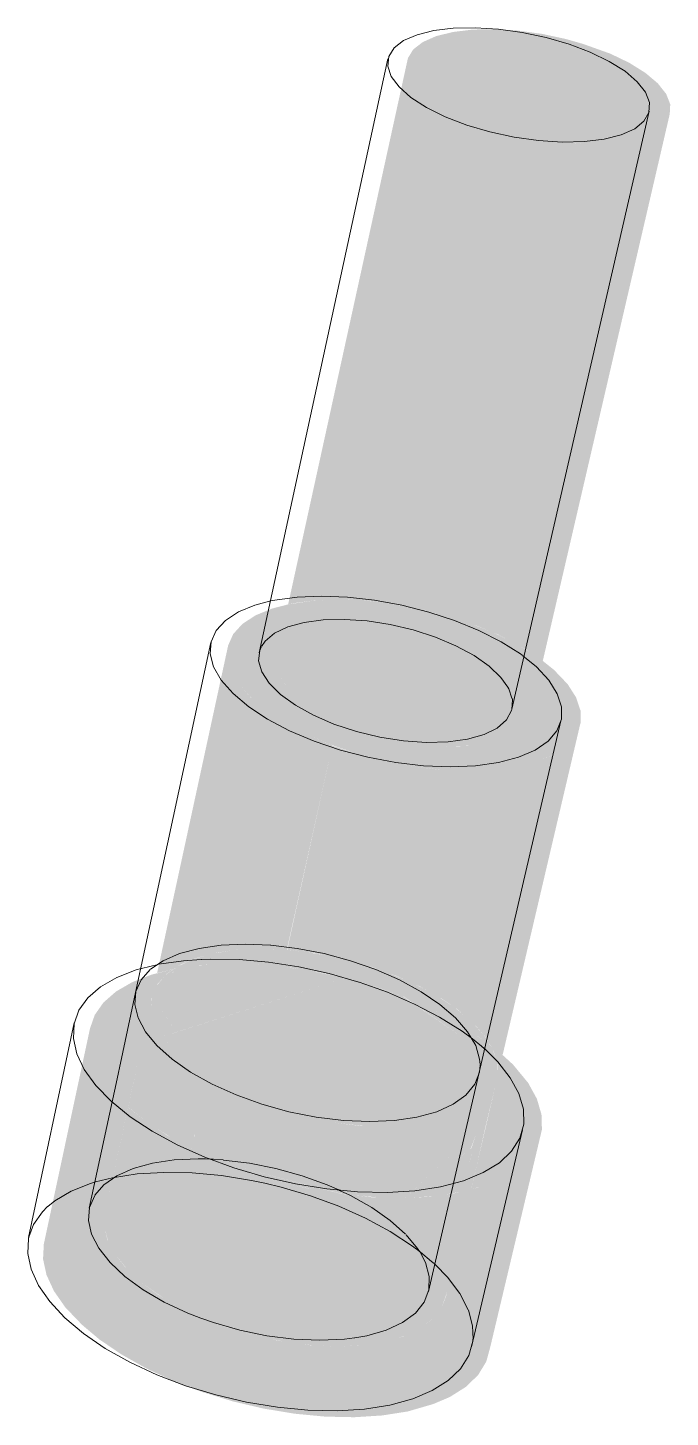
# Model space of a CAD drawing. Header units: inches. Extents: x -8026 to -8021, y -2777 to 2751.
# Drawn here: x -8025.0782 to -8025.0055, y 1923.4409 to 1923.5981 of the extents above; entities that cross this region are included whole.
import ezdxf

# ---------------------------------------------------------------- set-up
doc = ezdxf.new("R2010")
doc.units = ezdxf.units.IN
doc.header["$MEASUREMENT"] = 0
doc.layers.add('L-SITE', color=91, linetype='Continuous', lineweight=9)
doc.layers.add('L-SITE-1', color=91, linetype='Continuous', lineweight=9, transparency=0.4)

msp = doc.modelspace()

# ---------------------------------------------------------------- hatches: boundary and pattern name
at = {"layer": 'L-SITE-1'}
for points in [[(-8025.01541, 1923.58493), (-8025.01288, 1923.58499), (-8025.01062, 1923.58527), (-8025.0087, 1923.58576), (-8025.00718, 1923.58645), (-8025.00613, 1923.58731), (-8025.00557, 1923.58831), (-8025.00551, 1923.58942), (-8025.00597, 1923.59059), (-8025.00692, 1923.59179), (-8025.00833, 1923.59298), (-8025.01014, 1923.59411), (-8025.0123, 1923.59515), (-8025.01541, 1923.59626), (-8025.01734, 1923.59681), (-8025.02005, 1923.59739), (-8025.02277, 1923.59776), (-8025.02541, 1923.59793), (-8025.02789, 1923.59787), (-8025.03011, 1923.5976), (-8025.03202, 1923.59713), (-8025.03353, 1923.59646), (-8025.03461, 1923.59563), (-8025.03521, 1923.59465), (-8025.03531, 1923.59356), (-8025.03491, 1923.5924), (-8025.03402, 1923.5912), (-8025.03265, 1923.59001), (-8025.03087, 1923.58886), (-8025.02872, 1923.5878), (-8025.02629, 1923.58686), (-8025.02364, 1923.58608), (-8025.02089, 1923.58549), (-8025.01811, 1923.5851), (-8025.0163, 1923.58499)], [(-8025.04877, 1923.53284), (-8025.04796, 1923.533), (-8025.04581, 1923.53329), (-8025.04273, 1923.53339), (-8025.04007, 1923.53329), (-8025.03832, 1923.53309), (-8025.02629, 1923.58686), (-8025.02872, 1923.5878), (-8025.03087, 1923.58886), (-8025.03265, 1923.59001), (-8025.03402, 1923.5912), (-8025.03491, 1923.5924), (-8025.03531, 1923.59356), (-8025.03521, 1923.59465), (-8025.04876, 1923.53289)], [(-8025.01994, 1923.52645), (-8025.00557, 1923.58831), (-8025.00613, 1923.58731), (-8025.00718, 1923.58645), (-8025.0087, 1923.58576), (-8025.01062, 1923.58527), (-8025.01288, 1923.58499), (-8025.01541, 1923.58493), (-8025.01811, 1923.5851), (-8025.02089, 1923.58549), (-8025.02364, 1923.58608), (-8025.02629, 1923.58686), (-8025.03832, 1923.53309), (-8025.0363, 1923.53281), (-8025.03361, 1923.5323), (-8025.03031, 1923.53142), (-8025.02737, 1923.53041), (-8025.02511, 1923.52948), (-8025.02208, 1923.52788), (-8025.02018, 1923.52664)], [(-8025.02825, 1923.51398), (-8025.02538, 1923.5141), (-8025.02279, 1923.51447), (-8025.02051, 1923.51507), (-8025.01855, 1923.51593), (-8025.01717, 1923.51689), (-8025.01618, 1923.51807), (-8025.01567, 1923.51939), (-8025.01567, 1923.52083), (-8025.01618, 1923.52233), (-8025.01713, 1923.52382), (-8025.01868, 1923.52544), (-8025.01994, 1923.52645), (-8025.02134, 1923.5204), (-8025.02191, 1923.51932), (-8025.02296, 1923.51839), (-8025.02445, 1923.51765), (-8025.02633, 1923.51712), (-8025.02853, 1923.51682), (-8025.03099, 1923.51676), (-8025.03403, 1923.51701), (-8025.0363, 1923.51736), (-8025.03929, 1923.51811), (-8025.04151, 1923.51884), (-8025.04386, 1923.51985), (-8025.04592, 1923.52099), (-8025.04763, 1923.52222), (-8025.04906, 1923.52372), (-8025.04976, 1923.5248), (-8025.05013, 1923.52605), (-8025.05, 1923.52722), (-8025.04877, 1923.53284), (-8025.0506, 1923.53237), (-8025.05247, 1923.5316), (-8025.05395, 1923.53063), (-8025.05499, 1923.52949), (-8025.05556, 1923.52821), (-8025.05564, 1923.52682), (-8025.05524, 1923.52535), (-8025.05436, 1923.52383), (-8025.05291, 1923.52222), (-8025.05123, 1923.52082), (-8025.04906, 1923.5194), (-8025.04655, 1923.51808), (-8025.04361, 1923.51685), (-8025.04076, 1923.51589), (-8025.03763, 1923.51507), (-8025.03442, 1923.51447), (-8025.03099, 1923.51409), (-8025.0299, 1923.51405)], [(-8025.03099, 1923.51676), (-8025.02831, 1923.51685), (-8025.02633, 1923.51712), (-8025.02445, 1923.51765), (-8025.02296, 1923.51839), (-8025.02191, 1923.51932), (-8025.02134, 1923.5204), (-8025.01994, 1923.52645), (-8025.02039, 1923.52681), (-8025.02296, 1923.52839), (-8025.02558, 1923.52968), (-8025.02853, 1923.53084), (-8025.03099, 1923.53163), (-8025.03402, 1923.53239), (-8025.03774, 1923.53302), (-8025.04033, 1923.5333), (-8025.04317, 1923.5334), (-8025.04592, 1923.53327), (-8025.04877, 1923.53284), (-8025.05, 1923.52722), (-8025.05013, 1923.52605), (-8025.04976, 1923.5248), (-8025.04892, 1923.52351), (-8025.04763, 1923.52222), (-8025.04592, 1923.52099), (-8025.04386, 1923.51985), (-8025.04151, 1923.51884), (-8025.03896, 1923.518), (-8025.0363, 1923.51736), (-8025.03361, 1923.51694), (-8025.03229, 1923.51685)], [(-8025.0636, 1923.49112), (-8025.06169, 1923.49161), (-8025.06091, 1923.4921), (-8025.05924, 1923.49282), (-8025.05677, 1923.49345), (-8025.05453, 1923.49377), (-8025.05123, 1923.49387), (-8025.04892, 1923.49377), (-8025.04376, 1923.5169), (-8025.04655, 1923.51808), (-8025.04906, 1923.5194), (-8025.05143, 1923.52099), (-8025.05301, 1923.52231), (-8025.05436, 1923.52383), (-8025.05524, 1923.52535), (-8025.05564, 1923.52682), (-8025.05556, 1923.52821), (-8025.0636, 1923.49115)], [(-8025.02448, 1923.4819), (-8025.0157, 1923.51932), (-8025.01618, 1923.51807), (-8025.01717, 1923.51689), (-8025.01863, 1923.51588), (-8025.02052, 1923.51507), (-8025.02279, 1923.51447), (-8025.02539, 1923.5141), (-8025.02825, 1923.51398), (-8025.03168, 1923.51415), (-8025.03445, 1923.51447), (-8025.03763, 1923.51507), (-8025.04076, 1923.51589), (-8025.04377, 1923.51685), (-8025.04888, 1923.49377), (-8025.04581, 1923.4934), (-8025.04228, 1923.49267), (-8025.03929, 1923.49182), (-8025.03661, 1923.49086), (-8025.03385, 1923.48961), (-8025.03129, 1923.48817), (-8025.02962, 1923.48704), (-8025.02761, 1923.48525), (-8025.02645, 1923.48393), (-8025.02598, 1923.48313), (-8025.02462, 1923.48203)], [(-8025.02598, 1923.48313), (-8025.02659, 1923.48408), (-8025.02803, 1923.48568), (-8025.0299, 1923.48723), (-8025.03214, 1923.48869), (-8025.0347, 1923.49002), (-8025.03751, 1923.4912), (-8025.0405, 1923.49219), (-8025.0436, 1923.49297), (-8025.04655, 1923.49349), (-8025.04906, 1923.49378), (-8025.05191, 1923.49389), (-8025.05471, 1923.49375), (-8025.05726, 1923.49335), (-8025.05948, 1923.49272), (-8025.06132, 1923.49186), (-8025.06166, 1923.49161), (-8025.05883, 1923.49203), (-8025.05506, 1923.49219), (-8025.0523, 1923.49212), (-8025.04829, 1923.49171), (-8025.04501, 1923.49116), (-8025.04189, 1923.49045), (-8025.03886, 1923.48958), (-8025.03563, 1923.48844), (-8025.03214, 1923.48689), (-8025.02952, 1923.48551), (-8025.0268, 1923.48376), (-8025.02605, 1923.48318)], [(-8025.06177, 1923.44498), (-8025.06002, 1923.45282), (-8025.06092, 1923.45324), (-8025.06334, 1923.45464), (-8025.06542, 1923.45615), (-8025.06729, 1923.45795), (-8025.0684, 1923.45935), (-8025.06923, 1923.46096), (-8025.0696, 1923.46253), (-8025.06948, 1923.46401), (-8025.06689, 1923.47598), (-8025.06712, 1923.47622), (-8025.06869, 1923.47782), (-8025.07002, 1923.47963), (-8025.07089, 1923.48143), (-8025.07129, 1923.48317), (-8025.07121, 1923.48484), (-8025.07643, 1923.46048), (-8025.07652, 1923.45878), (-8025.07613, 1923.45699), (-8025.07529, 1923.45516), (-8025.07399, 1923.4533), (-8025.0721, 1923.45133), (-8025.07014, 1923.44968), (-8025.06765, 1923.44799), (-8025.06484, 1923.44641)], [(-8025.05824, 1923.45198), (-8025.05444, 1923.469), (-8025.05628, 1923.46967), (-8025.0544, 1923.46918), (-8025.05361, 1923.47273), (-8025.05506, 1923.47107), (-8025.05535, 1923.47107), (-8025.05535, 1923.47222), (-8025.05544, 1923.47195), (-8025.05544, 1923.47464), (-8025.05706, 1923.47318), (-8025.05677, 1923.47407), (-8025.05824, 1923.47239), (-8025.05824, 1923.47431), (-8025.05884, 1923.47262), (-8025.0594, 1923.47262), (-8025.0594, 1923.4747), (-8025.06001, 1923.47281), (-8025.06001, 1923.47673), (-8025.0609, 1923.47673), (-8025.06092, 1923.47664), (-8025.06092, 1923.47754), (-8025.06102, 1923.47754), (-8025.06174, 1923.47519), (-8025.06174, 1923.47754), (-8025.06305, 1923.47754), (-8025.06305, 1923.47785), (-8025.06314, 1923.47754), (-8025.06334, 1923.47754), (-8025.06334, 1923.47933), (-8025.06427, 1923.47938), (-8025.06427, 1923.48081), (-8025.06506, 1923.48081), (-8025.06491, 1923.48143), (-8025.06549, 1923.48143), (-8025.06513, 1923.48327), (-8025.06532, 1923.48321), (-8025.06655, 1923.47752), (-8025.0594, 1923.47107), (-8025.06249, 1923.47278), (-8025.0651, 1923.47454), (-8025.06689, 1923.47596), (-8025.06948, 1923.46401), (-8025.0696, 1923.46253), (-8025.06918, 1923.46086), (-8025.0684, 1923.45935), (-8025.06694, 1923.45756), (-8025.06542, 1923.45615), (-8025.06306, 1923.45448), (-8025.06092, 1923.45324), (-8025.05849, 1923.4521)], [(-8025.04126, 1923.44088), (-8025.03813, 1923.44108), (-8025.03524, 1923.44153), (-8025.03235, 1923.44237), (-8025.03046, 1923.44317), (-8025.02864, 1923.44432), (-8025.02726, 1923.44566), (-8025.02634, 1923.44717), (-8025.02589, 1923.44881), (-8025.02004, 1923.47342), (-8025.02048, 1923.47182), (-8025.0214, 1923.47034), (-8025.02279, 1923.46903), (-8025.02461, 1923.4679), (-8025.02726, 1923.46688), (-8025.02806, 1923.46667), (-8025.03088, 1923.45463), (-8025.0314, 1923.45323), (-8025.03239, 1923.45198), (-8025.03383, 1923.4509), (-8025.03568, 1923.45004), (-8025.03824, 1923.44935), (-8025.0405, 1923.44901), (-8025.04322, 1923.44888), (-8025.04627, 1923.44903), (-8025.04982, 1923.44953), (-8025.05296, 1923.45022), (-8025.05571, 1923.45104), (-8025.05849, 1923.4521), (-8025.06002, 1923.45282), (-8025.06177, 1923.44498), (-8025.05849, 1923.44373), (-8025.05506, 1923.44268), (-8025.05156, 1923.44186), (-8025.04805, 1923.44128), (-8025.04459, 1923.44095), (-8025.04238, 1923.4409)]]:
    msp.add_hatch(color=256, dxfattribs=at).paths.add_polyline_path(points, flags=0)
h = msp.add_hatch(color=256, dxfattribs=at)
h.paths.add_polyline_path([(-8025.03751, 1923.4737), (-8025.03469, 1923.47383), (-8025.03214, 1923.47421), (-8025.0299, 1923.47483), (-8025.02803, 1923.47568), (-8025.02653, 1923.48212), (-8025.02518, 1923.48119), (-8025.0256, 1923.48248), (-8025.02605, 1923.48318), (-8025.0268, 1923.48376), (-8025.02666, 1923.48352), (-8025.02738, 1923.48399), (-8025.02725, 1923.48353), (-8025.02841, 1923.48452), (-8025.02887, 1923.48375), (-8025.03577, 1923.48849), (-8025.03929, 1923.48971), (-8025.04228, 1923.49056), (-8025.05394, 1923.47728), (-8025.05272, 1923.47673), (-8025.0497, 1923.47566), (-8025.04672, 1923.47483), (-8025.0436, 1923.47421), (-8025.04004, 1923.47381), (-8025.0379, 1923.47372)], flags=0)
h.paths.add_polyline_path([(-8025.06417, 1923.4885), (-8025.05298, 1923.49076), (-8025.06201, 1923.49097), (-8025.06174, 1923.49133), (-8025.06191, 1923.49131), (-8025.06154, 1923.49163), (-8025.06174, 1923.49157), (-8025.06262, 1923.49094), (-8025.06365, 1923.48971), (-8025.0639, 1923.48913)], flags=0)
h.paths.add_polyline_path([(-8025.06304, 1923.48393), (-8025.06141, 1923.48446), (-8025.06417, 1923.4885), (-8025.06427, 1923.48705), (-8025.0639, 1923.48552), (-8025.06305, 1923.48394)], flags=0)
h = msp.add_hatch(color=256, dxfattribs=at)
h.paths.add_polyline_path([(-8025.02666, 1923.48352), (-8025.0268, 1923.48376), (-8025.02745, 1923.48421), (-8025.0299, 1923.48572), (-8025.03255, 1923.4871), (-8025.03563, 1923.48844), (-8025.02887, 1923.48375), (-8025.02841, 1923.48452), (-8025.02725, 1923.48353), (-8025.02738, 1923.48401)], flags=0)
h.paths.add_polyline_path([(-8025.06141, 1923.48446), (-8025.04228, 1923.49056), (-8025.04655, 1923.49144), (-8025.04979, 1923.4919), (-8025.05272, 1923.49215), (-8025.05577, 1923.4922), (-8025.05911, 1923.49199), (-8025.06154, 1923.49163), (-8025.06191, 1923.49131), (-8025.06174, 1923.49128), (-8025.06205, 1923.49093), (-8025.05298, 1923.49076), (-8025.06417, 1923.4885), (-8025.06174, 1923.48495)], flags=0)
h = msp.add_hatch(color=256, dxfattribs=at)
h.paths.add_polyline_path([(-8025.02472, 1923.48087), (-8025.02448, 1923.4819), (-8025.02522, 1923.48255), (-8025.02598, 1923.48313), (-8025.02551, 1923.4823), (-8025.02518, 1923.48119), (-8025.02487, 1923.48098)], flags=0)
h.paths.add_polyline_path([(-8025.06417, 1923.4885), (-8025.0636, 1923.48983), (-8025.06252, 1923.49104), (-8025.06174, 1923.49159), (-8025.06361, 1923.49109), (-8025.0639, 1923.48976)], flags=0)
h = msp.add_hatch(color=256, dxfattribs=at)
h.paths.add_polyline_path([(-8025.02806, 1923.46667), (-8025.02659, 1923.46709), (-8025.02461, 1923.4679), (-8025.02279, 1923.46903), (-8025.0214, 1923.47034), (-8025.02048, 1923.47182), (-8025.02004, 1923.47342), (-8025.02009, 1923.47513), (-8025.02061, 1923.47691), (-8025.0216, 1923.47871), (-8025.02331, 1923.48078), (-8025.02449, 1923.48186), (-8025.02803, 1923.46676)], flags=0)
h.paths.add_polyline_path([(-8025.06689, 1923.47598), (-8025.0636, 1923.49112), (-8025.06427, 1923.49094), (-8025.06641, 1923.49011), (-8025.06825, 1923.48905), (-8025.06968, 1923.4878), (-8025.07067, 1923.48639), (-8025.07121, 1923.48484), (-8025.07129, 1923.48317), (-8025.07089, 1923.48143), (-8025.07002, 1923.47963), (-8025.06869, 1923.47782), (-8025.06694, 1923.47603)], flags=0)
h = msp.add_hatch(color=256, dxfattribs=at)
h.paths.add_polyline_path([(-8025.02803, 1923.47568), (-8025.02659, 1923.47673), (-8025.0256, 1923.47795), (-8025.02508, 1923.47932), (-8025.02508, 1923.48088), (-8025.02518, 1923.48119), (-8025.02653, 1923.48212), (-8025.02779, 1923.47673)], flags=0)
h.paths.add_polyline_path([(-8025.05394, 1923.47728), (-8025.04228, 1923.49056), (-8025.06304, 1923.48393), (-8025.06174, 1923.48236), (-8025.06001, 1923.48081), (-8025.05789, 1923.47933), (-8025.05544, 1923.47796), (-8025.0545, 1923.47754)], flags=0)
h = msp.add_hatch(color=256, dxfattribs=at)
h.paths.add_polyline_path([(-8025.02508, 1923.47932), (-8025.02472, 1923.48087), (-8025.02518, 1923.48119), (-8025.02506, 1923.4808), (-8025.02507, 1923.48015)], flags=0)
h.paths.add_polyline_path([(-8025.03422, 1923.4679), (-8025.03383, 1923.46908), (-8025.03383, 1923.4679), (-8025.03314, 1923.4679), (-8025.0299, 1923.47094), (-8025.0299, 1923.4699), (-8025.02971, 1923.47004), (-8025.02944, 1923.47096), (-8025.02944, 1923.47025), (-8025.02813, 1923.47124), (-8025.02803, 1923.47144), (-8025.02748, 1923.47293), (-8025.02774, 1923.47182), (-8025.02736, 1923.47182), (-8025.02716, 1923.47197), (-8025.02685, 1923.47318), (-8025.02685, 1923.47263), (-8025.02666, 1923.47342), (-8025.02659, 1923.47342), (-8025.02656, 1923.47383), (-8025.02641, 1923.47383), (-8025.02508, 1923.47932), (-8025.0256, 1923.47795), (-8025.02659, 1923.47673), (-8025.02803, 1923.47568), (-8025.0299, 1923.47483), (-8025.03214, 1923.47421), (-8025.0347, 1923.47383), (-8025.0379, 1923.47372), (-8025.0405, 1923.47383), (-8025.0436, 1923.47421), (-8025.04672, 1923.47483), (-8025.04979, 1923.47568), (-8025.05299, 1923.47686), (-8025.05544, 1923.47796), (-8025.05789, 1923.47933), (-8025.06001, 1923.48081), (-8025.06174, 1923.48236), (-8025.06305, 1923.48394), (-8025.0639, 1923.48552), (-8025.06427, 1923.48705), (-8025.0642, 1923.48837), (-8025.06532, 1923.48321), (-8025.06513, 1923.48327), (-8025.06549, 1923.48143), (-8025.06491, 1923.48143), (-8025.06506, 1923.48081), (-8025.06427, 1923.48081), (-8025.06427, 1923.47933), (-8025.06334, 1923.47933), (-8025.06334, 1923.47754), (-8025.06314, 1923.47754), (-8025.06305, 1923.47785), (-8025.06305, 1923.47754), (-8025.06174, 1923.47754), (-8025.06174, 1923.47519), (-8025.06102, 1923.47754), (-8025.06092, 1923.47754), (-8025.0609, 1923.47673), (-8025.06001, 1923.47673), (-8025.06001, 1923.47281), (-8025.0594, 1923.4747), (-8025.05937, 1923.47262), (-8025.05884, 1923.47262), (-8025.05824, 1923.47431), (-8025.05824, 1923.47239), (-8025.05677, 1923.47405), (-8025.05706, 1923.47318), (-8025.05544, 1923.47464), (-8025.05544, 1923.47195), (-8025.05535, 1923.47222), (-8025.05535, 1923.47107), (-8025.05506, 1923.47107), (-8025.05361, 1923.47273), (-8025.05379, 1923.47194), (-8025.05272, 1923.47291), (-8025.05272, 1923.47107), (-8025.04808, 1923.47107), (-8025.04858, 1923.46967), (-8025.04238, 1923.46967), (-8025.04238, 1923.46858), (-8025.04199, 1923.46967), (-8025.03929, 1923.46967), (-8025.03929, 1923.46793), (-8025.03568, 1923.47013), (-8025.03563, 1923.4679), (-8025.0347, 1923.4679)], flags=0)
h = msp.add_hatch(color=256, dxfattribs=at)
h.paths.add_polyline_path([(-8025.05444, 1923.469), (-8025.0544, 1923.46918), (-8025.05628, 1923.46967), (-8025.05506, 1923.46923)], flags=0)
h.paths.add_polyline_path([(-8025.0594, 1923.47107), (-8025.06655, 1923.47752), (-8025.06689, 1923.47598), (-8025.06477, 1923.47428), (-8025.06174, 1923.47234), (-8025.05968, 1923.47123)], flags=0)
h = msp.add_hatch(color=256, dxfattribs=at)
h.paths.add_polyline_path([(-8025.03552, 1923.46567), (-8025.03314, 1923.4679), (-8025.03383, 1923.4679), (-8025.03383, 1923.46908), (-8025.03422, 1923.4679), (-8025.03563, 1923.4679), (-8025.03568, 1923.47013), (-8025.03929, 1923.46793), (-8025.03929, 1923.46967), (-8025.04199, 1923.46967), (-8025.04238, 1923.46858), (-8025.04238, 1923.46967), (-8025.04858, 1923.46967), (-8025.04808, 1923.47107), (-8025.05272, 1923.47107), (-8025.05272, 1923.47291), (-8025.05379, 1923.47194), (-8025.0544, 1923.46918), (-8025.04228, 1923.46605), (-8025.03563, 1923.46567)], flags=0)
h.paths.add_polyline_path([(-8025.04322, 1923.44888), (-8025.04043, 1923.44902), (-8025.0379, 1923.4494), (-8025.03552, 1923.45011), (-8025.03383, 1923.4509), (-8025.03235, 1923.45202), (-8025.0314, 1923.45323), (-8025.03078, 1923.45505), (-8025.02806, 1923.46667), (-8025.0299, 1923.46623), (-8025.03273, 1923.46583), (-8025.03568, 1923.46567), (-8025.03934, 1923.46577), (-8025.04322, 1923.46619), (-8025.04672, 1923.4668), (-8025.04979, 1923.46751), (-8025.05296, 1923.46845), (-8025.05444, 1923.469), (-8025.05824, 1923.45198), (-8025.05506, 1923.45083), (-8025.05226, 1923.45003), (-8025.04872, 1923.44934), (-8025.04594, 1923.44901), (-8025.04459, 1923.44895)], flags=0)
h.paths.add_polyline_path([(-8025.03129, 1923.46885), (-8025.0299, 1923.4699), (-8025.0299, 1923.47094), (-8025.03106, 1923.46985)], flags=0)
h.paths.add_polyline_path([(-8025.02834, 1923.46927), (-8025.02733, 1923.46977), (-8025.02641, 1923.47383), (-8025.02656, 1923.47383), (-8025.02659, 1923.47373), (-8025.02659, 1923.47342), (-8025.02666, 1923.47342), (-8025.02685, 1923.47263), (-8025.02685, 1923.47318), (-8025.02716, 1923.47197), (-8025.02736, 1923.47182), (-8025.02774, 1923.47182), (-8025.02748, 1923.47293), (-8025.02803, 1923.47131), (-8025.02782, 1923.47147), (-8025.02808, 1923.47034)], flags=0)
h.paths.add_polyline_path([(-8025.02971, 1923.47004), (-8025.02944, 1923.47025), (-8025.02944, 1923.47096)], flags=0)
h = msp.add_hatch(color=256, dxfattribs=at)
h.paths.add_polyline_path([(-8025.03552, 1923.46567), (-8025.03198, 1923.46591), (-8025.029, 1923.46642), (-8025.02806, 1923.46667), (-8025.02733, 1923.46977), (-8025.02834, 1923.46927), (-8025.02782, 1923.47147), (-8025.03129, 1923.46885), (-8025.03106, 1923.46985), (-8025.03545, 1923.46573)], flags=0)
h.paths.add_polyline_path([(-8025.03552, 1923.46567), (-8025.04228, 1923.46604), (-8025.03813, 1923.46572), (-8025.03563, 1923.46567)], flags=0)
h.paths.add_polyline_path([(-8025.04238, 1923.46605), (-8025.0544, 1923.46918), (-8025.05444, 1923.469), (-8025.05232, 1923.46826), (-8025.0494, 1923.4674), (-8025.04535, 1923.46653), (-8025.04322, 1923.46619)], flags=0)

# ---------------------------------------------------------------- linework, layer by layer
at = {"layer": 'L-SITE'}
for p, q in [((-8025.05207, 1923.52737), (-8025.03747, 1923.59456)), ((-8025.0079, 1923.58863), (-8025.02346, 1923.52098)), ((-8025.0359, 1923.53276), (-8025.03898, 1923.53332)), ((-8025.03285, 1923.53198), (-8025.0359, 1923.53276)), ((-8025.02992, 1923.53102), (-8025.03285, 1923.53198)), ((-8025.05136, 1923.52869), (-8025.0503, 1923.52958)), ((-8025.0503, 1923.52958), (-8025.04881, 1923.5303)), ((-8025.04881, 1923.5303), (-8025.04695, 1923.53081)), ((-8025.06605, 1923.48893), (-8025.05754, 1923.52852)), ((-8025.05198, 1923.52764), (-8025.05181, 1923.52802)), ((-8025.05179, 1923.52807), (-8025.05136, 1923.52869)), ((-8025.02772, 1923.52706), (-8025.026, 1923.52585)), ((-8025.022, 1923.52687), (-8025.02225, 1923.52706)), ((-8025.0239, 1923.52349), (-8025.0238, 1923.52329)), ((-8025.0238, 1923.52329), (-8025.02343, 1923.52224)), ((-8025.0179, 1923.51967), (-8025.02718, 1923.47973)), ((-8025.06292, 1923.49253), (-8025.06106, 1923.49334)), ((-8025.05886, 1923.49392), (-8025.06106, 1923.49334)), ((-8025.06106, 1923.49334), (-8025.05886, 1923.49392)), ((-8025.05077, 1923.49428), (-8025.05364, 1923.4944)), ((-8025.04774, 1923.49392), (-8025.05074, 1923.49428)), ((-8025.05074, 1923.49428), (-8025.04774, 1923.49392)), ((-8025.04471, 1923.49333), (-8025.04774, 1923.49392)), ((-8025.04774, 1923.49392), (-8025.04471, 1923.49333)), ((-8025.04172, 1923.49253), (-8025.04471, 1923.49333)), ((-8025.06348, 1923.49211), (-8025.06539, 1923.49166)), ((-8025.06435, 1923.49156), (-8025.06292, 1923.49253)), ((-8025.06321, 1923.49217), (-8025.06344, 1923.49212)), ((-8025.03885, 1923.49152), (-8025.04172, 1923.49253)), ((-8025.06542, 1923.49036), (-8025.066, 1923.48903)), ((-8025.066, 1923.48903), (-8025.06542, 1923.49036)), ((-8025.06438, 1923.49153), (-8025.06542, 1923.49036)), ((-8025.06542, 1923.49036), (-8025.06438, 1923.49153)), ((-8025.03753, 1923.48896), (-8025.04073, 1923.4901)), ((-8025.03616, 1923.49035), (-8025.03885, 1923.49152)), ((-8025.03885, 1923.49152), (-8025.03616, 1923.49035)), ((-8025.03616, 1923.49035), (-8025.03372, 1923.48902)), ((-8025.0675, 1923.48217), (-8025.06605, 1923.48893)), ((-8025.03372, 1923.48902), (-8025.03159, 1923.48758)), ((-8025.02982, 1923.48606), (-8025.03159, 1923.48758)), ((-8025.07815, 1923.46122), (-8025.073, 1923.48551)), ((-8025.02846, 1923.48449), (-8025.02754, 1923.48292)), ((-8025.06837, 1923.47811), (-8025.0675, 1923.48217)), ((-8025.02709, 1923.48138), (-8025.02754, 1923.48292)), ((-8025.02754, 1923.48292), (-8025.02709, 1923.48138)), ((-8025.02643, 1923.48247), (-8025.02657, 1923.4826)), ((-8025.02712, 1923.47991), (-8025.02704, 1923.48072)), ((-8025.02704, 1923.48072), (-8025.02712, 1923.47991)), ((-8025.02704, 1923.48077), (-8025.02709, 1923.48138)), ((-8025.02709, 1923.48138), (-8025.02704, 1923.48077)), ((-8025.02718, 1923.47973), (-8025.02877, 1923.47291)), ((-8025.0687, 1923.47657), (-8025.06837, 1923.4781)), ((-8025.07129, 1923.46452), (-8025.0687, 1923.47657)), ((-8025.02877, 1923.47291), (-8025.0329, 1923.45511)), ((-8025.02223, 1923.47341), (-8025.02801, 1923.44886)), ((-8025.05811, 1923.4701), (-8025.05751, 1923.47007)), ((-8025.05751, 1923.47007), (-8025.05723, 1923.47006)), ((-8025.05723, 1923.47006), (-8025.05614, 1923.46999)), ((-8025.07116, 1923.46733), (-8025.0706, 1923.4675)), ((-8025.04436, 1923.46717), (-8025.04305, 1923.4666)), ((-8025.04305, 1923.4666), (-8025.04294, 1923.46655)), ((-8025.07597, 1923.46473), (-8025.07517, 1923.46537)), ((-8025.07125, 1923.46462), (-8025.07066, 1923.46597)), ((-8025.07812, 1923.46124), (-8025.0776, 1923.46267)), ((-8025.0702, 1923.45999), (-8025.07102, 1923.46159)), ((-8025.0347, 1923.46025), (-8025.03382, 1923.45959)), ((-8025.03222, 1923.45824), (-8025.03209, 1923.45811)), ((-8025.03209, 1923.45811), (-8025.03072, 1923.45671)), ((-8025.03072, 1923.45671), (-8025.02933, 1923.45487)), ((-8025.06279, 1923.45391), (-8025.06518, 1923.4553)), ((-8025.06012, 1923.45266), (-8025.06279, 1923.45391)), ((-8025.03337, 1923.4539), (-8025.03436, 1923.45265)), ((-8025.03285, 1923.45529), (-8025.03337, 1923.4539)), ((-8025.02933, 1923.45487), (-8025.02838, 1923.45303)), ((-8025.05867, 1923.45209), (-8025.06012, 1923.45266)), ((-8025.03436, 1923.45265), (-8025.03581, 1923.45159)), ((-8025.03766, 1923.45073), (-8025.03987, 1923.4501)), ((-8025.03581, 1923.45159), (-8025.03766, 1923.45073)), ((-8025.0424, 1923.44971), (-8025.04517, 1923.44958)), ((-8025.04127, 1923.44985), (-8025.0424, 1923.44971)), ((-8025.03987, 1923.4501), (-8025.04123, 1923.44985)), ((-8025.02785, 1923.4497), (-8025.02787, 1923.44949))]:
    msp.add_line(p, q, dxfattribs=at)
for points in [[(-8025.01697, 1923.59622, 0), (-8025.01957, 1923.59697, 0), (-8025.02226, 1923.59754, 0), (-8025.02497, 1923.59791, 0), (-8025.0276, 1923.59808, 0), (-8025.03007, 1923.59802, 0), (-8025.03228, 1923.59776, 0), (-8025.03418, 1923.59728, 0), (-8025.0357, 1923.59662, 0), (-8025.03678, 1923.59579, 0), (-8025.03739, 1923.59481, 0), (-8025.0375, 1923.59373, 0), (-8025.03711, 1923.59257, 0), (-8025.03622, 1923.59138, 0), (-8025.03488, 1923.59019, 0), (-8025.03311, 1923.58905, 0), (-8025.03098, 1923.588, 0), (-8025.02856, 1923.58707, 0)], [(-8025.02856, 1923.58707, 0), (-8025.02594, 1923.58629, 0), (-8025.0232, 1923.5857, 0), (-8025.02043, 1923.58531, 0), (-8025.01775, 1923.58514, 0), (-8025.01523, 1923.5852, 0), (-8025.01298, 1923.58548, 0), (-8025.01106, 1923.58597, 0), (-8025.00954, 1923.58665, 0), (-8025.00849, 1923.58751, 0), (-8025.00792, 1923.58851, 0), (-8025.00786, 1923.58961, 0), (-8025.0083, 1923.59078, 0), (-8025.00924, 1923.59197, 0), (-8025.01063, 1923.59315, 0), (-8025.01243, 1923.59428, 0), (-8025.01456, 1923.59531, 0), (-8025.01697, 1923.59622, 0)], [(-8025.05073, 1923.53324, 0), (-8025.05253, 1923.53276, 0), (-8025.05441, 1923.53199, 0), (-8025.05588, 1923.53102, 0), (-8025.05693, 1923.52989, 0), (-8025.0575, 1923.52862, 0), (-8025.0576, 1923.52724, 0), (-8025.05721, 1923.52577, 0), (-8025.05634, 1923.52426, 0), (-8025.05501, 1923.52275, 0), (-8025.05324, 1923.52127, 0), (-8025.05109, 1923.51985, 0), (-8025.0486, 1923.51854, 0), (-8025.04583, 1923.51737, 0)], [(-8025.04499, 1923.53378, 0), (-8025.04776, 1923.53367, 0), (-8025.05029, 1923.53333, 0), (-8025.05072, 1923.53324, 0)], [(-8025.03898, 1923.53332, 0), (-8025.04204, 1923.53367, 0), (-8025.04499, 1923.53378, 0)], [(-8025.04695, 1923.53081, 0), (-8025.04479, 1923.53109, 0), (-8025.04239, 1923.53115, 0)], [(-8025.04239, 1923.53115, 0), (-8025.03983, 1923.53098, 0), (-8025.03721, 1923.53057, 0)], [(-8025.02467, 1923.52861, 0), (-8025.02717, 1923.52989, 0), (-8025.02992, 1923.53102, 0)], [(-8025.03721, 1923.53057, 0), (-8025.0346, 1923.52996, 0), (-8025.0321, 1923.52915, 0)], [(-8025.0321, 1923.52915, 0), (-8025.02978, 1923.52817, 0), (-8025.02772, 1923.52706, 0)], [(-8025.02228, 1923.52708, 0), (-8025.02248, 1923.52723, 0), (-8025.02467, 1923.52861, 0)], [(-8025.04358, 1923.5193, 0), (-8025.04591, 1923.5203, 0), (-8025.04795, 1923.52144, 0), (-8025.04964, 1923.52266, 0), (-8025.05093, 1923.52394, 0), (-8025.05176, 1923.52522, 0), (-8025.05211, 1923.52647, 0), (-8025.05198, 1923.52764, 0)], [(-8025.04583, 1923.51737, 0), (-8025.04285, 1923.51636, 0), (-8025.03974, 1923.51555, 0), (-8025.03658, 1923.51495, 0), (-8025.03344, 1923.51459, 0), (-8025.0304, 1923.51447, 0), (-8025.02755, 1923.51459, 0), (-8025.02496, 1923.51495, 0), (-8025.0227, 1923.51555, 0), (-8025.02081, 1923.51636, 0), (-8025.01935, 1923.51736, 0), (-8025.01835, 1923.51853, 0), (-8025.01784, 1923.51984, 0), (-8025.01782, 1923.52126, 0), (-8025.0183, 1923.52274, 0), (-8025.01925, 1923.52425, 0), (-8025.02066, 1923.52576, 0), (-8025.022, 1923.52687, 0)], [(-8025.026, 1923.52585, 0), (-8025.02468, 1923.52458, 0), (-8025.0239, 1923.52349, 0)], [(-8025.02342, 1923.52222, 0), (-8025.02339, 1923.52203, 0), (-8025.02344, 1923.521, 0)], [(-8025.02344, 1923.52098, 0), (-8025.02348, 1923.52085, 0), (-8025.02405, 1923.51978, 0), (-8025.0251, 1923.51885, 0), (-8025.02659, 1923.51812, 0), (-8025.02847, 1923.51759, 0), (-8025.03067, 1923.51729, 0), (-8025.03311, 1923.51723, 0), (-8025.03572, 1923.51741, 0), (-8025.03839, 1923.51783, 0), (-8025.04104, 1923.51846, 0), (-8025.04358, 1923.5193, 0)], [(-8025.06106, 1923.49334, 0), (-8025.06292, 1923.49253, 0), (-8025.06435, 1923.49156, 0)], [(-8025.05364, 1923.4944, 0), (-8025.05636, 1923.49428, 0), (-8025.05886, 1923.49392, 0)], [(-8025.05886, 1923.49392, 0), (-8025.05636, 1923.49428, 0), (-8025.05364, 1923.4944, 0), (-8025.05077, 1923.49428, 0)], [(-8025.04471, 1923.49333, 0), (-8025.04172, 1923.49253, 0), (-8025.03885, 1923.49152, 0)], [(-8025.06541, 1923.49165, 0), (-8025.06598, 1923.49148, 0), (-8025.06818, 1923.49063, 0), (-8025.07002, 1923.48957, 0), (-8025.07145, 1923.48833, 0), (-8025.07246, 1923.48692, 0), (-8025.073, 1923.48538, 0), (-8025.07309, 1923.48373, 0), (-8025.0727, 1923.48199, 0), (-8025.07185, 1923.48021, 0), (-8025.07054, 1923.47841, 0), (-8025.0688, 1923.47662, 0), (-8025.06665, 1923.47488, 0), (-8025.06415, 1923.47323, 0), (-8025.06132, 1923.4717, 0), (-8025.05822, 1923.47031, 0)], [(-8025.05861, 1923.49268, 0), (-8025.06062, 1923.49253, 0), (-8025.06316, 1923.49217, 0)], [(-8025.04077, 1923.49012, 0), (-8025.04414, 1923.49108, 0), (-8025.04756, 1923.49183, 0), (-8025.05098, 1923.49235, 0), (-8025.05433, 1923.49265, 0), (-8025.05756, 1923.49271, 0), (-8025.05858, 1923.49268, 0)], [(-8025.03159, 1923.48758, 0), (-8025.03372, 1923.48902, 0), (-8025.03616, 1923.49035, 0)], [(-8025.066, 1923.48903, 0), (-8025.06612, 1923.48759, 0), (-8025.06575, 1923.48607, 0), (-8025.06491, 1923.4845, 0), (-8025.06362, 1923.48293, 0), (-8025.06191, 1923.48139, 0), (-8025.05981, 1923.47992, 0), (-8025.05738, 1923.47856, 0), (-8025.05467, 1923.47734, 0)], [(-8025.05467, 1923.47734, 0), (-8025.05738, 1923.47856, 0), (-8025.05981, 1923.47992, 0), (-8025.06191, 1923.48139, 0), (-8025.06362, 1923.48293, 0), (-8025.06491, 1923.4845, 0), (-8025.06575, 1923.48607, 0), (-8025.06612, 1923.48759, 0), (-8025.066, 1923.48903, 0)], [(-8025.0279, 1923.48369, 0), (-8025.02908, 1923.48455, 0), (-8025.03163, 1923.48616, 0), (-8025.03446, 1923.48763, 0), (-8025.03753, 1923.48896, 0)], [(-8025.03159, 1923.48758, 0), (-8025.02982, 1923.48606, 0), (-8025.02846, 1923.48449, 0)], [(-8025.02754, 1923.48292, 0), (-8025.02846, 1923.48449, 0), (-8025.02982, 1923.48606, 0)], [(-8025.05822, 1923.47031, 0), (-8025.05492, 1923.46909, 0), (-8025.05147, 1923.46807, 0), (-8025.04794, 1923.46727, 0), (-8025.0444, 1923.46671, 0), (-8025.04092, 1923.46639, 0), (-8025.03757, 1923.46632, 0), (-8025.03441, 1923.46651, 0), (-8025.03151, 1923.46695, 0), (-8025.02892, 1923.46764, 0), (-8025.02669, 1923.46855, 0), (-8025.02486, 1923.46966, 0), (-8025.02347, 1923.47097, 0), (-8025.02255, 1923.47244, 0), (-8025.0221, 1923.47403, 0), (-8025.02213, 1923.47573, 0), (-8025.02264, 1923.4775, 0), (-8025.02362, 1923.47929, 0), (-8025.02504, 1923.48109, 0), (-8025.02643, 1923.48247, 0)], [(-8025.02659, 1923.48261, 0), (-8025.02687, 1923.48286, 0), (-8025.0279, 1923.48369, 0)], [(-8025.05467, 1923.47734, 0), (-8025.05175, 1923.47629, 0), (-8025.04871, 1923.47545, 0), (-8025.0456, 1923.47483, 0), (-8025.04252, 1923.47445, 0), (-8025.03954, 1923.47432, 0), (-8025.03674, 1923.47445, 0), (-8025.03419, 1923.47483, 0), (-8025.03195, 1923.47544, 0), (-8025.03009, 1923.47629, 0), (-8025.02864, 1923.47733, 0), (-8025.02764, 1923.47855, 0), (-8025.02712, 1923.47991, 0)], [(-8025.02712, 1923.47991, 0), (-8025.02764, 1923.47855, 0), (-8025.02864, 1923.47733, 0), (-8025.03009, 1923.47629, 0), (-8025.03195, 1923.47544, 0), (-8025.03419, 1923.47483, 0), (-8025.03674, 1923.47445, 0), (-8025.03954, 1923.47432, 0), (-8025.04252, 1923.47445, 0), (-8025.0456, 1923.47483, 0), (-8025.04871, 1923.47545, 0), (-8025.05175, 1923.47629, 0), (-8025.05467, 1923.47734, 0)], [(-8025.07065, 1923.466, 0), (-8025.06963, 1923.46717, 0), (-8025.06817, 1923.4682, 0), (-8025.06633, 1923.46902, 0), (-8025.06414, 1923.46962, 0), (-8025.06167, 1923.46999, 0), (-8025.05897, 1923.47011, 0), (-8025.05814, 1923.4701, 0)], [(-8025.0561, 1923.46998, 0), (-8025.05314, 1923.46962, 0), (-8025.05015, 1923.46902, 0), (-8025.0472, 1923.46819, 0), (-8025.04436, 1923.46717, 0)], [(-8025.07057, 1923.46751, 0), (-8025.06864, 1923.46798, 0), (-8025.06585, 1923.4684, 0), (-8025.06283, 1923.46858, 0), (-8025.05963, 1923.46852, 0), (-8025.05631, 1923.46822, 0), (-8025.05293, 1923.46768, 0), (-8025.05141, 1923.46736, 0)], [(-8025.07517, 1923.46537, 0), (-8025.07335, 1923.46645, 0), (-8025.07116, 1923.46733, 0)], [(-8025.05141, 1923.46736, 0), (-8025.04955, 1923.46691, 0), (-8025.04623, 1923.46593, 0), (-8025.04303, 1923.46475, 0)], [(-8025.04294, 1923.46655, 0), (-8025.04171, 1923.46596, 0), (-8025.03931, 1923.46461, 0), (-8025.03721, 1923.46314, 0), (-8025.03547, 1923.46158, 0)], [(-8025.0776, 1923.46267, 0), (-8025.0766, 1923.4641, 0), (-8025.076, 1923.46471, 0)], [(-8025.07102, 1923.46159, 0), (-8025.07137, 1923.46315, 0), (-8025.07125, 1923.46462, 0)], [(-8025.04303, 1923.46475, 0), (-8025.04, 1923.46339, 0), (-8025.03721, 1923.46188, 0), (-8025.0347, 1923.46025, 0)], [(-8025.06364, 1923.44568, 0), (-8025.06669, 1923.4471, 0), (-8025.06948, 1923.44867, 0), (-8025.07195, 1923.45036, 0), (-8025.07405, 1923.45214, 0), (-8025.07576, 1923.45396, 0), (-8025.07705, 1923.4558, 0), (-8025.07788, 1923.45763, 0), (-8025.07825, 1923.4594, 0), (-8025.07816, 1923.46109, 0), (-8025.07813, 1923.46121, 0)], [(-8025.03541, 1923.46153, 0), (-8025.03413, 1923.45998, 0), (-8025.03387, 1923.45958, 0)], [(-8025.06518, 1923.4553, 0), (-8025.06725, 1923.45681, 0), (-8025.06893, 1923.45838, 0), (-8025.0702, 1923.45999, 0)], [(-8025.03384, 1923.45954, 0), (-8025.03323, 1923.45837, 0), (-8025.0328, 1923.45679, 0), (-8025.03285, 1923.45529, 0)], [(-8025.0338, 1923.45957, 0), (-8025.03253, 1923.45851, 0), (-8025.03225, 1923.45826, 0)], [(-8025.02836, 1923.45299, 0), (-8025.02789, 1923.45123, 0), (-8025.02784, 1923.44971, 0)], [(-8025.05423, 1923.45073, 0), (-8025.05724, 1923.45159, 0), (-8025.05867, 1923.45209, 0)], [(-8025.04517, 1923.44958, 0), (-8025.04812, 1923.44971, 0), (-8025.05117, 1923.4501, 0), (-8025.05423, 1923.45073, 0)], [(-8025.02787, 1923.44949, 0), (-8025.02833, 1923.44786, 0), (-8025.02926, 1923.44636, 0), (-8025.03064, 1923.44503, 0), (-8025.03245, 1923.44389, 0), (-8025.03467, 1923.44296, 0), (-8025.03724, 1923.44226, 0), (-8025.04011, 1923.44181, 0), (-8025.04324, 1923.44161, 0), (-8025.04655, 1923.44168, 0), (-8025.04999, 1923.44201, 0), (-8025.05349, 1923.44258, 0), (-8025.05697, 1923.4434, 0), (-8025.06038, 1923.44444, 0), (-8025.06364, 1923.44568, 0)]]:
    msp.add_polyline3d(points, dxfattribs=at)

doc.saveas('drawing.dxf')
